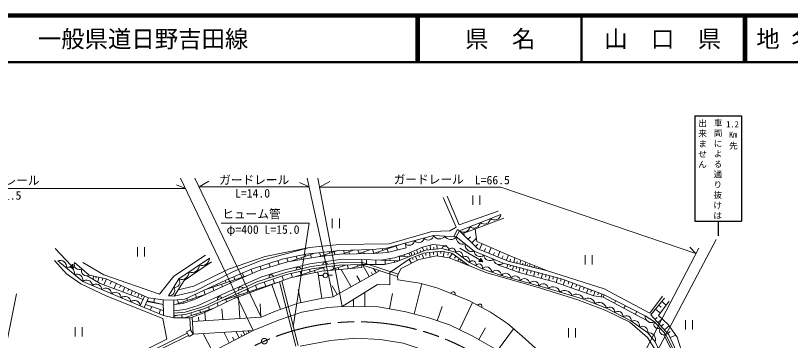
# Model space of a CAD drawing. Units: millimetres, scale not verified. Extents: x 40000 to 680000, y 20000 to 380000.
# Drawn here: x 211955 to 377706, y 310562 to 380000 of the extents above; entities that cross this region are included whole.
import ezdxf
from ezdxf.enums import TextEntityAlignment as Align

# ---------------------------------------------------------------- set-up
doc = ezdxf.new("R2010")
doc.units = ezdxf.units.MM
doc.header["$LTSCALE"] = 1000
doc.linetypes.add('CHAIN', pattern=[18.5, 12, -1.5, 3.5, -1.5])
for name, color, linetype, lineweight in [('M-BGD', 7, 'Continuous', 13), ('M-BMK', 2, 'CHAIN', 13), ('M-STR-HTXT', 7, 'Continuous', 13), ('M-STR-STRC', 7, 'Continuous', 13), ('M-TTL', 2, 'Continuous', 140), ('M-TTL-LINE', 7, 'Continuous', 50), ('M-TTL-TXT', 7, 'Continuous', 13)]:
    doc.layers.add(name, color=color, linetype=linetype, lineweight=lineweight)
doc.layers.add('名称未設定-10', color=7, linetype='Continuous')
doc.styles.add('@ＭＳ ゴシック', font='')
doc.styles.add('ＭＳ ゴシック', font='')
doc.styles.get('@ＭＳ ゴシック').set_extended_font_data('@MS Gothic')
doc.styles.get('ＭＳ ゴシック').set_extended_font_data('MS Gothic')

msp = doc.modelspace()

# ---------------------------------------------------------------- linework, layer by layer
at = {"layer": 'M-BGD'}
for p, q in [((309746, 341557), (309746, 339557)), ((311246, 339557), (311246, 341557)), ((279714, 336596), (279714, 334596)), ((281214, 334596), (281214, 336596)), ((306910, 334020), (315769, 337491)), ((316396, 336704), (307869, 333462)), ((306470, 334256), (305675, 332773)), ((306910, 334020), (306225, 332742)), ((306910, 334020), (306470, 334256)), ((310811, 330159), (306910, 334020)), ((307869, 333462), (307943, 332998)), ((308753, 332196), (309253, 332701)), ((309561, 331396), (310560, 332406)), ((220463, 330208), (223886, 326563)), ((238063, 330481), (238063, 328481)), ((239563, 328481), (239563, 330481)), ((281257, 329806), (288287, 330013)), ((281830, 329026), (284475, 329901)), ((284191, 329807), (284162, 329892)), ((285180, 329081), (287970, 330004)), ((285454, 329171), (285206, 329922)), ((287353, 329799), (287292, 329984)), ((288287, 330013), (291285, 330323)), ((288616, 329164), (288334, 330018)), ((288555, 329144), (295181, 331335)), ((290515, 329792), (290371, 330228)), ((291285, 330323), (295265, 331357)), ((291685, 329440), (291464, 330106)), ((295524, 330375), (291492, 329393)), ((292414, 330420), (292354, 330601)), ((293634, 329914), (293363, 330734)), ((294313, 331048), (294294, 331105)), ((295270, 331337), (295264, 331356)), ((295265, 331357), (295524, 330375)), ((295291, 330318), (295519, 330393)), ((296434, 328577), (299746, 329893)), ((297989, 329195), (297689, 329949)), ((298632, 329451), (298472, 329853)), ((299275, 329706), (298956, 330511)), ((299746, 329893), (303120, 330230)), ((299994, 329918), (299947, 330388)), ((300745, 329993), (300651, 330933)), ((301435, 330062), (301392, 330493)), ((302125, 330131), (302039, 330993)), ((306961, 330312), (311272, 327779)), ((310344, 330621), (310829, 331111)), ((317297, 327516), (310811, 330159)), ((311224, 329991), (311744, 331267)), ((312207, 329590), (312457, 330204)), ((313190, 329189), (313691, 330418)), ((269007, 327945), (274021, 328979)), ((276089, 328359), (270093, 327377)), ((270846, 327500), (276003, 329206)), ((272169, 327938), (271965, 328555)), ((273238, 327892), (273119, 328252)), ((274068, 328566), (273937, 328962)), ((274021, 328979), (281257, 329806)), ((275236, 328219), (275018, 328880)), ((275967, 329194), (275965, 329201)), ((281309, 329031), (276089, 328359)), ((276971, 328472), (280870, 329762)), ((277231, 328558), (276980, 329317)), ((278257, 328638), (278180, 328872)), ((279129, 329186), (279009, 329549)), ((280278, 328898), (280079, 329500)), ((288442, 329134), (281309, 329031)), ((282292, 329179), (282076, 329830)), ((283387, 329052), (283241, 329493)), ((286530, 329103), (286403, 329485)), ((291492, 329393), (288442, 329134)), ((289646, 329236), (289566, 329478)), ((290093, 327704), (293034, 328255)), ((293034, 328255), (296043, 329220)), ((296434, 328577), (293356, 327360)), ((296148, 328464), (293957, 328551)), ((294084, 328546), (294047, 327633)), ((295099, 328918), (295083, 328506)), ((296043, 329220), (296434, 328577)), ((296082, 328467), (296081, 328437)), ((299188, 329196), (296364, 328046)), ((296782, 328715), (296500, 329423)), ((296815, 328229), (296998, 327779)), ((297385, 328955), (297235, 329332)), ((297535, 328523), (297873, 327694)), ((298199, 328793), (298368, 328379)), ((298862, 329063), (299264, 328076)), ((302987, 329649), (299188, 329196)), ((299685, 329256), (299749, 328726)), ((300533, 329357), (300651, 328360)), ((301330, 329452), (301389, 328953)), ((302127, 329547), (302241, 328593)), ((302890, 329638), (302947, 329161)), ((305288, 329231), (302987, 329649)), ((303648, 329529), (303445, 328412)), ((304542, 329367), (304440, 328808)), ((305409, 329143), (304734, 328215)), ((308944, 326572), (305288, 329231)), ((306152, 328603), (305814, 328139)), ((314137, 328804), (314378, 329395)), ((315083, 328418), (315566, 329601)), ((315995, 328047), (316227, 328616)), ((316906, 327675), (317371, 328815)), ((318506, 327216), (318757, 328228)), ((333799, 328783), (333799, 326783)), ((335299, 326783), (335299, 328783)), ((224159, 326820), (223613, 326307)), ((223715, 326745), (223886, 326563)), ((223868, 326546), (224347, 326036)), ((223886, 326563), (224399, 326017)), ((223904, 326580), (224383, 326070)), ((223922, 326597), (224367, 326124)), ((223941, 326615), (224351, 326177)), ((223959, 326632), (224335, 326231)), ((223977, 326649), (224319, 326284)), ((223995, 326666), (224303, 326338)), ((224013, 326683), (224287, 326392)), ((224032, 326700), (224271, 326445)), ((224050, 326717), (224255, 326499)), ((224068, 326734), (224239, 326552)), ((224086, 326752), (224223, 326606)), ((224105, 326769), (224207, 326659)), ((224123, 326786), (224191, 326713)), ((224141, 326803), (224175, 326766)), ((224399, 326017), (224159, 326820)), ((224560, 327190), (227689, 324504)), ((248005, 323381), (253895, 327399)), ((262443, 325774), (269007, 327945)), ((262443, 325774), (269007, 327945)), ((270093, 327377), (264200, 325568)), ((266409, 326246), (266159, 327003)), ((268322, 326833), (268058, 327631)), ((274931, 326923), (269257, 325591)), ((270240, 327401), (269993, 328149)), ((271240, 327565), (271220, 327624)), ((280881, 327773), (274931, 326923)), ((279226, 325556), (282732, 326698)), ((286050, 327865), (280881, 327773)), ((281948, 326443), (281873, 326674)), ((283178, 325897), (282915, 326704)), ((283619, 325936), (286044, 326726)), ((285110, 326422), (284999, 326763)), ((286004, 326142), (286050, 327865)), ((290851, 326831), (286022, 326811)), ((287261, 326816), (286023, 326865)), ((286044, 326726), (286199, 327202)), ((293668, 324248), (286044, 326726)), ((286050, 327865), (290093, 327704)), ((290093, 327704), (286050, 327865)), ((293823, 324724), (286199, 327202)), ((287601, 324238), (286234, 326669)), ((287049, 327825), (287010, 326826)), ((289048, 327746), (289011, 326823)), ((293849, 327555), (290093, 327704)), ((293356, 327360), (290851, 326831)), ((291046, 327666), (291014, 326866)), ((296364, 328046), (291979, 325084)), ((292063, 328073), (292045, 327626)), ((293045, 327587), (293033, 327291)), ((296122, 327882), (296667, 327076)), ((306894, 328063), (306503, 327525)), ((307325, 327750), (307129, 327481)), ((307756, 327437), (307529, 327125)), ((308160, 327143), (308046, 326987)), ((308564, 326849), (308492, 326749)), ((311057, 327906), (311272, 327779)), ((311462, 328103), (311083, 327456)), ((311083, 327456), (311919, 327399)), ((311095, 327478), (311138, 327452)), ((311108, 327499), (311194, 327448)), ((311121, 327521), (311250, 327445)), ((311133, 327542), (311306, 327441)), ((311146, 327564), (311361, 327437)), ((311158, 327585), (311417, 327433)), ((311171, 327607), (311473, 327430)), ((311184, 327628), (311529, 327426)), ((311196, 327650), (311584, 327422)), ((311209, 327672), (311640, 327418)), ((311222, 327693), (311696, 327415)), ((311234, 327715), (311752, 327411)), ((311247, 327736), (311808, 327407)), ((311260, 327758), (311863, 327403)), ((311272, 327779), (311919, 327399)), ((311285, 327801), (311889, 327446)), ((311298, 327822), (311858, 327493)), ((311310, 327844), (311828, 327540)), ((311323, 327866), (311797, 327587)), ((311336, 327887), (311767, 327634)), ((311348, 327909), (311736, 327681)), ((311361, 327930), (311706, 327728)), ((311374, 327952), (311676, 327774)), ((311386, 327973), (311645, 327821)), ((311399, 327995), (311615, 327868)), ((311412, 328016), (311584, 327915)), ((311424, 328038), (311554, 327962)), ((311437, 328060), (311523, 328009)), ((311450, 328081), (311493, 328056)), ((311919, 327399), (311462, 328103)), ((328957, 323654), (316271, 327079)), ((317237, 326819), (317031, 326055)), ((325764, 325414), (317297, 327516)), ((317697, 327417), (317823, 327923)), ((317847, 326654), (317744, 326272)), ((319168, 327052), (319271, 327465)), ((319830, 326888), (320035, 327715)), ((320371, 326753), (320455, 327092)), ((320912, 326619), (321080, 327295)), ((321397, 326499), (321464, 326769)), ((321882, 326378), (322017, 326919)), ((322853, 326137), (322954, 326543)), ((223613, 326307), (224399, 326017)), ((223631, 326324), (223665, 326287)), ((223649, 326341), (223717, 326268)), ((223667, 326358), (223770, 326249)), ((223685, 326375), (223822, 326229)), ((223704, 326392), (223875, 326210)), ((223722, 326409), (223927, 326191)), ((223740, 326426), (223980, 326171)), ((223758, 326443), (224032, 326152)), ((223777, 326461), (224085, 326133)), ((223795, 326478), (224137, 326113)), ((223813, 326495), (224190, 326094)), ((223831, 326512), (224242, 326075)), ((223849, 326529), (224294, 326055)), ((256912, 323448), (262443, 325774)), ((264200, 325568), (258824, 323242)), ((260776, 324170), (260514, 324963)), ((262643, 324894), (262363, 325741)), ((264497, 325659), (264260, 326375)), ((269257, 325591), (264433, 324074)), ((277504, 325407), (270681, 323937)), ((271714, 324159), (278096, 326239)), ((273081, 324605), (272855, 325300)), ((274110, 324675), (274032, 324915)), ((274983, 325225), (274812, 325750)), ((276076, 325099), (275934, 325534)), ((277485, 319547), (276632, 325219)), ((276884, 325844), (276812, 326065)), ((286004, 326142), (277504, 325407)), ((278063, 325455), (277835, 326154)), ((280047, 325823), (279834, 326475)), ((279905, 319911), (289929, 325547)), ((281132, 325721), (280997, 326133)), ((283711, 322051), (281624, 325763)), ((284201, 325986), (284160, 326112)), ((288329, 324647), (288073, 325102)), ((289057, 325057), (288545, 325967)), ((318458, 326489), (318223, 325618)), ((319154, 326301), (319037, 325866)), ((319851, 326113), (319583, 325120)), ((320645, 325898), (320511, 325402)), ((321439, 325684), (321168, 324683)), ((322240, 325468), (322104, 324967)), ((322368, 326258), (322418, 326461)), ((323041, 325251), (322770, 324250)), ((323338, 326017), (323372, 326152)), ((323841, 325035), (323706, 324535)), ((323823, 325896), (323891, 326167)), ((324309, 325776), (324325, 325843)), ((324794, 325655), (324828, 325791)), ((227689, 324504), (231371, 323756)), ((228669, 324305), (228531, 323628)), ((229211, 324195), (229142, 323856)), ((229753, 324085), (229537, 323024)), ((230602, 323913), (230494, 323382)), ((231445, 323723), (230854, 322418)), ((231371, 323756), (239566, 320046)), ((232490, 323250), (232194, 322597)), ((245904, 320047), (248005, 323381)), ((248176, 319417), (256912, 323448)), ((258824, 323242), (250244, 319313)), ((252660, 321486), (261599, 324442)), ((256979, 322914), (256816, 323404)), ((264433, 324074), (256921, 320743)), ((258042, 322883), (257928, 323228)), ((270681, 323937), (258483, 319457)), ((258877, 323542), (258665, 324186)), ((259879, 323698), (259827, 323856)), ((263766, 322620), (269919, 324626)), ((267377, 322745), (267067, 323696)), ((272409, 309501), (268905, 323284)), ((269262, 323415), (268968, 324316)), ((271162, 324040), (270898, 324851)), ((272145, 324252), (272130, 324295)), ((276734, 324454), (277734, 324469)), ((278734, 324484), (279734, 324499)), ((285656, 323144), (284972, 324360)), ((293668, 324248), (293823, 324724)), ((293714, 323518), (293668, 324248)), ((324642, 324819), (324372, 323818)), ((325442, 324603), (325307, 324102)), ((326243, 324387), (325973, 323387)), ((327043, 324171), (326908, 323671)), ((327843, 323955), (327565, 322927)), ((328665, 323733), (328526, 323219)), ((337885, 320350), (328957, 323654)), ((329472, 323463), (329079, 322402)), ((233534, 322777), (233013, 321628)), ((234454, 322361), (234193, 321786)), ((235373, 321945), (234915, 320932)), ((236183, 321578), (235954, 321072)), ((253181, 321658), (253161, 321717)), ((254383, 321208), (254130, 321972)), ((255080, 322286), (254989, 322561)), ((256010, 319041), (267921, 322923)), ((256212, 322046), (256029, 322600)), ((263574, 321506), (263283, 322398)), ((264565, 321691), (264524, 321816)), ((265475, 322126), (265165, 323076)), ((266444, 322380), (266426, 322436)), ((268639, 317196), (266752, 322494)), ((268434, 323111), (271932, 309347)), ((280741, 320381), (279698, 322237)), ((297221, 316213), (298847, 322714)), ((330321, 323149), (330125, 322618)), ((331170, 322835), (330790, 321808)), ((331992, 322531), (331802, 322017)), ((332813, 322227), (332446, 321233)), ((333608, 321932), (333425, 321436)), ((334403, 321638), (334048, 320677)), ((236993, 321211), (236590, 320320)), ((237707, 320888), (237505, 320443)), ((238420, 320566), (238064, 319780)), ((239048, 320281), (238870, 319889)), ((244671, 320138), (245904, 320047)), ((246312, 318333), (252765, 320467)), ((250647, 319767), (250420, 320452)), ((256921, 320743), (251016, 318055)), ((251639, 319952), (251596, 320081)), ((252545, 320395), (252247, 321296)), ((258929, 319621), (258820, 319957)), ((259770, 320266), (259626, 320710)), ((260808, 320311), (260721, 320576)), ((261672, 320886), (261454, 321554)), ((262686, 321001), (262623, 321196)), ((272984, 318653), (272422, 321465)), ((277364, 319529), (279905, 319911)), ((286659, 317775), (286670, 320814)), ((291977, 317315), (292599, 320608)), ((335172, 321354), (334995, 320873)), ((335942, 321069), (335597, 320139)), ((336686, 320794), (336514, 320329)), ((337430, 320519), (337195, 319883)), ((337885, 320350), (337618, 319816)), ((346592, 315846), (337885, 320350)), ((243561, 316957), (239757, 318277)), ((240012, 318863), (243546, 318286)), ((243546, 318286), (240081, 319022)), ((243535, 319239), (240374, 319696)), ((241572, 318608), (241718, 319502)), ((243573, 315928), (243535, 319239)), ((243535, 319239), (245836, 319164)), ((245836, 319164), (245799, 315386)), ((247763, 318486), (245827, 318282)), ((245836, 319164), (248176, 319417)), ((246849, 318511), (246605, 319247)), ((250244, 319313), (247763, 318486)), ((247896, 318530), (247798, 318825)), ((248748, 319139), (248592, 319609)), ((249793, 319163), (249697, 319453)), ((258483, 319457), (252579, 316585)), ((255283, 317900), (255055, 318600)), ((257098, 318784), (256918, 319337)), ((257869, 319647), (257797, 319866)), ((259965, 315268), (259670, 319893)), ((264455, 315554), (264276, 318360)), ((267576, 316817), (272404, 318537)), ((272404, 318537), (277364, 319529)), ((284227, 317784), (284233, 319303)), ((306940, 312846), (309713, 318664)), ((337618, 319816), (347013, 314798)), ((340046, 318520), (340344, 319078)), ((347841, 316026), (350776, 319603)), ((350199, 318899), (351133, 318132)), ((243573, 315928), (239460, 317592)), ((239460, 317592), (243573, 315928)), ((240791, 317053), (241098, 317812)), ((242646, 316303), (242990, 317155)), ((246376, 316953), (245815, 317022)), ((248237, 317205), (246376, 316953)), ((248077, 315403), (254357, 317450)), ((251016, 318055), (248237, 317205)), ((252579, 316585), (249766, 315523)), ((251523, 316527), (251354, 317046)), ((252558, 316578), (252474, 316837)), ((253425, 317146), (253226, 317756)), ((256265, 315032), (256117, 317345)), ((264528, 315559), (267576, 316817)), ((289604, 317764), (281790, 317793)), ((295403, 316668), (289604, 317764)), ((300335, 315435), (295403, 316668)), ((302172, 314791), (303238, 317832)), ((342072, 317438), (342384, 318023)), ((344492, 316145), (344822, 316762)), ((348850, 317256), (349877, 316413)), ((349524, 318077), (350038, 317656)), ((245799, 315386), (243573, 315928)), ((249270, 315413), (245799, 315386)), ((245825, 315721), (246610, 315977)), ((246460, 315928), (246447, 315966)), ((247683, 315400), (247477, 316034)), ((248732, 315408), (248671, 315597)), ((249766, 315523), (249270, 315413)), ((249392, 312822), (249270, 315413)), ((249622, 315907), (249447, 316443)), ((249937, 311884), (249766, 315523)), ((249808, 314620), (264528, 315559)), ((250686, 315870), (250573, 316217)), ((251171, 314707), (251116, 315578)), ((252565, 314796), (252454, 316538)), ((304764, 313883), (300335, 315435)), ((351711, 311783), (347841, 316026)), ((348717, 315065), (349162, 315471)), ((349367, 314353), (350257, 315165)), ((224745, 313427), (224745, 311427)), ((226245, 311427), (226245, 313427)), ((309650, 311554), (304764, 313883)), ((350068, 313583), (350549, 314022)), ((350770, 312814), (351731, 313691)), ((355270, 314922), (355270, 312922)), ((356770, 312922), (356770, 314922)), ((216920, 289042), (262787, 312716)), ((231001, 302805), (248922, 311655)), ((249937, 311884), (262787, 312716)), ((254072, 308218), (252108, 312024)), ((257657, 310068), (256501, 312309)), ((259768, 311157), (259087, 312476)), ((260389, 311478), (260188, 311866)), ((261010, 311798), (260609, 312575)), ((261454, 312028), (261354, 312222)), ((261898, 312257), (261698, 312645)), ((311054, 310755), (312481, 313264)), ((315036, 308423), (318449, 313079)), ((330198, 313223), (330198, 311223)), ((331698, 311223), (331698, 313223)), ((353018, 307005), (350616, 311756)), ((351073, 311868), (353339, 307245)), ((351469, 312048), (351948, 312485)), ((353739, 307272), (351711, 311783)), ((351989, 311164), (353171, 311696)), ((258712, 310613), (258372, 311272)), ((314627, 308723), (309650, 311554))]:
    msp.add_line(p, q, dxfattribs=at)
for points in [[(303440, 341098), (306180, 334751), (304856, 334020), (300974, 333883), (291841, 331189), (281248, 331098), (274855, 330458), (265357, 328541), (257503, 325801), (250105, 322193), (246753, 321395)], [(304308, 341418), (306865, 335299), (315175, 338221)], [(310276, 334377), (310656, 331741), (318255, 328429), (325764, 325414)], [(295270, 331337), (301385, 333016), (306225, 332742), (310061, 329636), (316271, 327079)], [(245904, 320047), (250197, 321006), (258690, 325344), (264489, 327673), (274855, 330458)], [(304173, 330765), (301244, 331079), (298979, 330521), (296043, 329220)], [(354355, 289179), (352893, 292786), (351706, 301143), (350564, 306485), (348784, 310275), (347185, 312193), (343669, 314659), (338327, 317444), (333441, 319362), (325906, 321691), (315906, 324476), (311751, 325892), (309057, 327216), (306043, 329408), (303120, 330230)], [(226360, 327216), (230835, 324568), (242753, 320458), (245813, 324294), (252571, 328769)], [(293823, 324724), (294444, 325938), (298189, 327856), (301979, 328632), (304719, 328221), (308372, 326805), (312527, 325116), (324217, 321737), (332253, 319225), (338235, 316988), (343350, 314476), (347140, 311188), (349697, 307170), (350656, 304202), (352482, 292238), (353396, 289270), (351569, 288905), (350290, 290092), (342710, 292832), (339381, 294379)], [(212185, 320557), (210250, 310880), (210193, 304790), (212185, 302399), (217479, 301773), (229375, 302342), (230229, 303822), (244345, 310823), (243491, 315263), (231481, 320045), (225903, 322663), (222829, 324826), (220268, 327672)], [(238653, 317942), (226332, 323175), (221044, 327577)], [(244671, 320138), (246909, 323700), (253439, 328175)], [(286035, 327292), (281111, 327153), (275184, 326349), (269785, 325108), (263583, 323087), (252234, 317849), (248237, 316585), (245809, 316425)], [(245842, 315926), (248330, 316090), (252415, 317382), (263766, 322620), (269919, 324626), (275274, 325856), (281152, 326654), (286049, 326792)], [(315118, 326756), (319684, 325083), (327179, 323061), (335615, 320133), (337618, 319816)], [(281790, 317793), (289400, 322505), (291979, 322438), (291979, 325084)], [(325764, 325414), (337880, 321632), (347606, 316403), (350360, 320029)], [(239261, 319343), (230070, 322704), (227301, 324366)], [(339381, 294379), (320290, 311508), (317185, 314157), (313532, 316622), (308920, 319088), (302070, 321828), (298417, 322833), (293714, 323518)], [(351754, 318983), (349488, 315880), (351510, 313998), (353497, 311244), (354856, 307026), (355480, 302192)], [(262787, 312716), (268238, 314899), (273197, 316619), (278752, 317611), (281790, 317793)], [(346592, 315846), (348647, 314522), (351073, 311868)], [(248704, 312105), (230629, 303178), (229312, 300545), (212424, 292427)], [(272845, 309372), (279321, 310571), (284708, 311050), (289923, 310801), (294850, 309977), (299969, 308271), (305126, 305855), (309037, 303190), (322669, 292339), (331565, 288121), (336568, 285111), (340575, 281640), (344755, 277231), (347382, 273511), (349471, 269850), (350813, 266322), (351580, 262928), (352731, 257349), (353133, 251138), (353116, 241791), (352512, 229972)]]:
    msp.add_lwpolyline(points, dxfattribs=at)
for points in [[(238653, 317942), (239566, 320046), (240374, 319696), (239460, 317592)], [(248546, 312377), (249110, 311404), (249937, 311884), (249372, 312857)]]:
    msp.add_lwpolyline(points, close=True, dxfattribs=at)
msp.add_circle((278234, 324476), 500, dxfattribs=at)
for centre, radius, start, end in [((312206, 336804), 1360, 230.43126, 352.35452), ((314421, 337672), 1360, 230.43126, 352.35452), ((307777, 335069), 1360, 230.43126, 352.35452), ((309992, 335936), 1360, 230.43126, 352.35452), ((296171, 332049), 1148, 218.31132, 352.38747), ((298209, 332608), 1148, 218.31132, 352.38747), ((300247, 333168), 1148, 218.31132, 352.38747), ((302635, 333645), 1399, 206.74306, 326.77754), ((305055, 333508), 1399, 206.74306, 326.77754), ((307648, 332538), 1437, 171.87012, 290.1479), ((303834, 329965), 761, 348.91969, 159.66303), ((305296, 329554), 761, 348.91969, 159.66303), ((309566, 330986), 1437, 171.87012, 290.1479), ((306637, 328642), 970, 340.13245, 127.8128), ((308144, 327546), 970, 340.13245, 127.8128), ((311304, 329714), 1245, 183.57901, 311.66072), ((313374, 328862), 1245, 183.57901, 311.66072), ((221548, 326391), 1289, 347.4242, 113.0237), ((225609, 326829), 1109, 160.9975, 297.71645), ((249669, 326675), 1593, 248.52575, 0.32107), ((251845, 328166), 1593, 248.52575, 0.32107), ((278147, 326751), 500, 7.72552, 187.72552), ((309707, 326838), 752, 337.81253, 149.83689), ((311054, 326176), 752, 337.81253, 149.83689), ((315444, 328009), 1245, 183.57901, 311.66072), ((223311, 324923), 1289, 347.4242, 113.0237), ((227173, 325486), 1109, 160.9975, 297.71645), ((247492, 325183), 1593, 248.52575, 0.32107), ((272485, 325728), 500, 12.94119, 192.94119), ((312625, 325055), 1210, 6.12587, 136.25036), ((314703, 324347), 1210, 6.12587, 136.25036), ((316793, 323794), 1120, 6.45087, 142.41997), ((225074, 323456), 1289, 347.4242, 113.0237), ((227148, 322243), 1239, 2.76933, 131.20695), ((245977, 323044), 1140, 260.56101, 35.16449), ((266684, 324097), 500, 18.05213, 198.05213), ((318793, 323236), 1120, 6.45087, 142.41997), ((320794, 322679), 1120, 6.45087, 142.41997), ((322794, 322122), 1120, 6.45087, 142.41997), ((229202, 321371), 1239, 2.76933, 131.20695), ((231255, 320499), 1239, 2.76933, 131.20695), ((244858, 321263), 1140, 260.56101, 35.16449), ((260178, 321515), 500, 24.77514, 204.77514), ((324794, 321565), 1120, 6.45087, 142.41997), ((326901, 320458), 1584, 16.74639, 128.9018), ((233309, 319627), 1239, 2.76933, 131.20695), ((235362, 318754), 1239, 2.76933, 131.20695), ((255638, 319420), 500, 24.77514, 204.77514), ((305495, 320458), 500, 338.19859, 158.19859), ((329412, 319682), 1584, 16.74639, 128.9018), ((331924, 318906), 1584, 16.74639, 128.9018), ((237415, 317882), 1239, 2.76933, 131.20695), ((311226, 317855), 500, 331.86866, 151.86866), ((334341, 318064), 1580, 12.41385, 124.72381), ((336784, 317105), 1580, 12.41385, 124.72381), ((339046, 316652), 1070, 352.70476, 132.22309), ((340827, 315723), 1070, 352.70476, 132.22309), ((342608, 314795), 1070, 352.70476, 132.22309), ((348008, 315787), 1417, 177.60145, 296.79949), ((344277, 313655), 1173, 348.75006, 121.16608), ((346035, 312422), 1173, 348.75006, 121.16608), ((349421, 314012), 927, 146.61957, 298.24139), ((347398, 310746), 1463, 341.2393, 98.37184), ((350634, 312685), 927, 146.61957, 298.24139)]:
    msp.add_arc(centre, radius, start, end, dxfattribs=at)
at = {"layer": 'M-BMK'}
msp.add_circle((265173, 310416), 600, dxfattribs=at)
msp.add_arc((285042, 264805), 49751, 53.93439, 117.02213, dxfattribs=at)
at = {"layer": 'M-STR-HTXT'}
for p, q in [((262787, 312716), (247227, 345261)), ((264528, 315559), (250338, 345261)), ((279905, 319911), (274351, 345261)), ((281790, 317793), (276649, 345261)), ((248278, 343061), (246353, 343798)), ((251254, 343368), (253314, 344615)), ((251254, 343368), (274757, 343409)), ((274757, 343409), (272724, 344325)), ((277003, 343353), (279150, 344514)), ((277003, 343353), (315786, 343353)), ((315786, 343353), (357476, 329118)), ((248278, 343061), (171109, 343063)), ((274748, 335614), (255950, 335614)), ((271353, 313504), (274748, 335614)), ((361787, 332162), (341768, 294242)), ((339381, 294379), (358102, 330319)), ((357476, 329118), (356209, 330530))]:
    msp.add_line(p, q, dxfattribs=at)
at = {"layer": 'M-STR-STRC', "lineweight": 25}
for p, q in [((357222, 358563), (357222, 336088)), ((357222, 358563), (367222, 358563)), ((367222, 358563), (367222, 336088)), ((357222, 336088), (367222, 336088)), ((362222, 336088), (362222, 332945))]:
    msp.add_line(p, q, dxfattribs=at)
at = {"layer": 'M-TTL'}
msp.add_line((680000, 380000), (40000, 380000), dxfattribs=at)
at = {"layer": 'M-TTL-LINE'}
for p, q in [((297750, 380000), (297750, 370000)), ((298250, 380000), (298250, 370000)), ((333000, 380000), (333000, 370000)), ((367750, 380000), (367750, 370000)), ((368250, 380000), (368250, 370000)), ((40000, 370000), (680000, 370000))]:
    msp.add_line(p, q, dxfattribs=at)

# ---------------------------------------------------------------- texts
at = {"layer": 'M-STR-HTXT', "style": 'ＭＳ ゴシック'}
for s, rotation, p in [('ガードレール', 0.283, (209602, 343254)), ('ガードレール', 0.1, (263006, 343388)), ('ガードレール', 0.213, (300330, 343498)), ('L=66.5', 0.213, (313946, 343377)), ('L=71.5', 0.283, (209481, 340077)), ('L=14.0', 0.1, (262657, 340545))]:
    msp.add_text(s, height=1833, rotation=rotation, dxfattribs=at).set_placement(p, align=Align.BOTTOM_CENTER)
for s, p in [('ヒューム管', (262409, 336114)), ('φ=400 L=15.0', (264894, 332802))]:
    msp.add_text(s, height=1833, dxfattribs=at).set_placement(p, align=Align.BOTTOM_CENTER)
at = {"layer": 'M-STR-STRC', "style": '@ＭＳ ゴシック'}
msp.add_text('先', height=1320, rotation=270, dxfattribs=at).set_placement((364397, 352204), align=Align.BOTTOM_CENTER)
at = {"layer": 'M-STR-STRC', "char_height": 1320, "attachment_point": 8, "rotation": 269.694, "style": '@ＭＳ ゴシック'}
for s, insert in [('\\T1.19;出来ません', (358044, 352442)), ('\\T1.19;車両による通り抜けは', (361308, 347011))]:
    msp.add_mtext(s, dxfattribs=dict(at, insert=insert))
at = {"layer": 'M-TTL-TXT', "style": 'ＭＳ ゴシック'}
for s, p in [('一般県道日野吉田線', (216734, 375000)), ('地 名', (370380, 375000))]:
    msp.add_text(s, height=3666, dxfattribs=at).set_placement(p, align=Align.MIDDLE_LEFT)
for s, p in [('県\u3000名', (315625, 375000)), ('山\u3000口\u3000県', (350375, 375000))]:
    msp.add_text(s, height=3666, dxfattribs=at).set_placement(p, align=Align.MIDDLE_CENTER)
at = {"layer": '名称未設定-10', "style": 'ＭＳ ゴシック'}
for s, p in [('1.2', (365307, 355720)), ('Km', (365441, 353481))]:
    msp.add_text(s, height=1320, dxfattribs=at).set_placement(p, align=Align.BOTTOM_CENTER)

doc.saveas('drawing.dxf')
